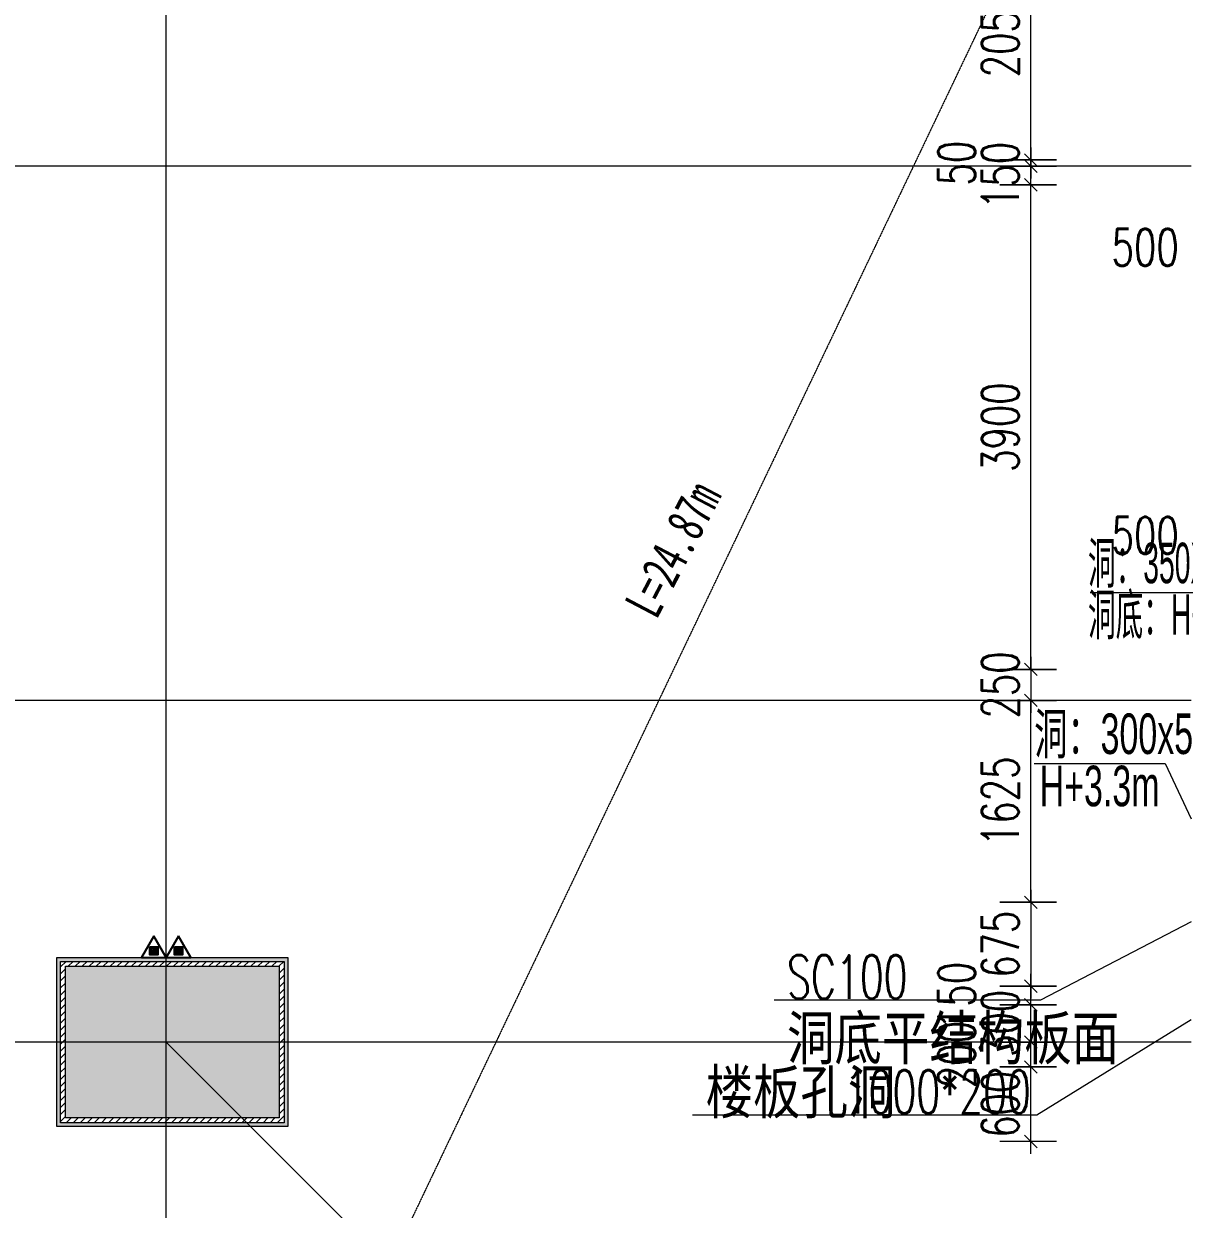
# Model space of a CAD drawing. Header units: millimetres. Extents: x 8533 to 398112, y -117646 to 105276.
# Drawn here: x 155150 to 164491, y 43309 to 52852 of the extents above; entities that cross this region are included whole.
import ezdxf

# ---------------------------------------------------------------- set-up
doc = ezdxf.new("R2010")
doc.units = ezdxf.units.MM
for name, pattern in [('IMPORT-A-D0TE-BF$0$DOTE', [0]), ('IMPORT-colu-10F-19F$0$DOTE', [0]), ('IMPORT-DASH', [3.5, 2.5, -1])]:
    doc.linetypes.add(name, pattern=pattern)
for name, color, linetype, lineweight in [('10F智能化预留孔洞$0$墙面开洞文字', 6, 'Continuous', 13), ('10F智能化预留孔洞$0$板面开洞文字', 7, 'Continuous', 13), ('A-D0TE-BF$0$A-Axis-GRID', 1, 'IMPORT-A-D0TE-BF$0$DOTE', 13), ('A-PMDT-10F$0$防火涂料', 8, 'Continuous', 13), ('A-wall-10F$0$A-Dims', 140, 'Continuous', 13), ('colu-10F-19F$0$A-Axis-grid', 1, 'IMPORT-colu-10F-19F$0$DOTE', 13), ('colu-10F-19F$0$S-COLU-STEEL', 104, 'Continuous', 13), ('colu-10F-19F$0$S-hatch', 253, 'Continuous', 13), ('H-TJ-10F$0$H-TZ-JGJLQLDBZ', 3, 'Continuous', 13), ('H-TJ-10F$0$H-TZ-JZLDBZ', 4, 'Continuous', 13), ('P-XHS-10F$0$PTP-XH灭火器', 10, 'Continuous', 25), ('X-AREA-SS', 3, 'IMPORT-DASH', 13), ('塔楼-ARC-10F-20250714_dwg', 8, 'Continuous', 13)]:
    doc.layers.add(name, color=color, linetype=linetype, lineweight=lineweight)
doc.styles.add('Arial_1', font='arial.ttf', dxfattribs={"width": 0.6, "height": 326.200771})
doc.styles.add('Arial_2', font='arial.ttf', dxfattribs={"width": 0.5, "height": 326.200771})
doc.styles.add('Simplex', font='simplex_.ttf', dxfattribs={"width": 0.705882, "height": 297.5})
doc.styles.add('Simplex_1', font='simplex_.ttf', dxfattribs={"width": 0.64, "height": 350})
doc.styles.add('Simplex_2', font='simplex_.ttf', dxfattribs={"width": 0.8, "height": 350})
doc.styles.add('新宋体_3', font='', dxfattribs={"width": 0.7, "height": 300})
doc.styles.get('新宋体_3').set_extended_font_data('NSimSun')

# ---------------------------------------------------------------- blocks, each defined once
blk = doc.blocks.new('塔楼-ARC-10F-20250714_dwg_A-D0TE-BF-2024562-10F_ARC_46_000_')
at = {"layer": 'A-D0TE-BF$0$A-Axis-GRID', "linetype": 'Continuous'}
for p, q in [((0, -18820), (0, -680)), ((8250, -12450), (-2116.1, -12450)), ((8250, -16750), (-2116.1, -16750)), ((0, -20180), (0, -18820)), ((-880, -19500), (-2116.1, -19500)), ((980, -19500), (-880, -19500)), ((8250, -19500), (980, -19500)), ((0, -31033.5), (0, -20180))]:
    blk.add_line(p, q, dxfattribs=at)
blk = doc.blocks.new('塔楼-ARC-10F-20250714_dwg_H-TJ-10F-2024599-10F_ARC_46_000_')
at = {"layer": 'H-TJ-10F$0$H-TZ-JGJLQLDBZ', "flags": 128}
blk.add_lwpolyline([(6987.1, -17256.8), (8042.1, -17256.8), (8250, -17704.3)], dxfattribs=at)
at = {"layer": 'H-TJ-10F$0$H-TZ-JZLDBZ', "flags": 128}
blk.add_lwpolyline([(7438, -15882.2), (8964.7, -15882.2), (9400, -16600)], dxfattribs=at)
at = {"layer": 'H-TJ-10F$0$H-TZ-JGJLQLDBZ', "char_height": 326.2, "attachment_point": 1, "line_spacing_factor": 0.941778, "style": 'Arial_1'}
for s, insert, width in [('洞：300x500', (6987.1, -16855), 1975.939), ('H+3.3m', (7030.8, -17275.4), 1077.785)]:
    blk.add_mtext(s, dxfattribs=dict(at, insert=insert, width=width))
at = {"layer": 'H-TJ-10F$0$H-TZ-JZLDBZ', "attachment_point": 1, "line_spacing_factor": 0.941778, "style": 'Arial_2'}
for s, insert, char_height, width in [('洞：350X300', (7419.7, -15480.4), 326.2, 1685.36), ('洞底：H+3.250m', (7419.7, -15895.4), 326.201, 2145.003)]:
    blk.add_mtext(s, dxfattribs=dict(at, insert=insert, char_height=char_height, width=width))
blk = doc.blocks.new('塔楼-ARC-10F-20250714_dwg_H-TJ-10F-V80-10F_ARC_46_000_')
at = {"layer": 'H-TJ-10F$0$H-TZ-JGJLQLDBZ', "flags": 128}
blk.add_lwpolyline([(6987.1, -17256.8), (8042.1, -17256.8), (8250, -17704.3)], dxfattribs=at)
at = {"layer": 'H-TJ-10F$0$H-TZ-JZLDBZ', "flags": 128}
blk.add_lwpolyline([(7438, -15882.2), (8964.7, -15882.2), (9400, -16600)], dxfattribs=at)
at = {"layer": 'H-TJ-10F$0$H-TZ-JGJLQLDBZ', "char_height": 326.2, "attachment_point": 1, "line_spacing_factor": 0.941778, "style": 'Arial_1'}
for s, insert, width in [('洞：300x500', (6987.1, -16855), 1975.939), ('H+3.3m', (7030.8, -17275.4), 1077.785)]:
    blk.add_mtext(s, dxfattribs=dict(at, insert=insert, width=width))
at = {"layer": 'H-TJ-10F$0$H-TZ-JZLDBZ', "attachment_point": 1, "line_spacing_factor": 0.941778, "style": 'Arial_2'}
for s, insert, char_height, width in [('洞：350X300', (7419.7, -15480.4), 326.2, 1685.36), ('洞底：H+3.250m', (7419.7, -15895.4), 326.201, 2145.003)]:
    blk.add_mtext(s, dxfattribs=dict(at, insert=insert, char_height=char_height, width=width))
blk = doc.blocks.new('塔楼-ARC-10F-20250714_dwg_10F智能化预留孔洞-2024602-10F_ARC_46_000_')
at = {"layer": '10F智能化预留孔洞$0$墙面开洞文字', "flags": 128}
blk.add_lwpolyline([(8250, -18530.8), (7038.5, -19163), (4892.7, -19163)], dxfattribs=at)
at = {"layer": '10F智能化预留孔洞$0$板面开洞文字', "flags": 128}
blk.add_lwpolyline([(8250, -19320.8), (7008.2, -20088.1), (4237.1, -20088.1)], dxfattribs=at)
at = {"layer": '10F智能化预留孔洞$0$墙面开洞文字', "char_height": 350, "attachment_point": 1, "line_spacing_factor": 1.125731}
for s, insert, width, style in [('SC100', (4997.7, -18800.8), 1240.15, 'Simplex_1'), ('洞底平结构板面', (4997.7, -19290.8), 3129.903, 'Simplex_2')]:
    blk.add_mtext(s, dxfattribs=dict(at, insert=insert, width=width, style=style))
at = {"layer": '10F智能化预留孔洞$0$板面开洞文字', "char_height": 350, "attachment_point": 1, "line_spacing_factor": 1.125731}
for s, insert, width, style in [('楼板孔洞', (4342.1, -19725.9), 1788.516, 'Simplex_2'), ('1000*200', (5462.1, -19725.9), 1864.444, 'Simplex_1')]:
    blk.add_mtext(s, dxfattribs=dict(at, insert=insert, width=width, style=style))
blk = doc.blocks.new('塔楼-ARC-10F-20250714_dwg_colu-10F-19F-2024606-10F_ARC_46_000_')
at = {"layer": 'colu-10F-19F$0$S-hatch'}
h = blk.add_hatch(dxfattribs=at)
h.set_pattern_fill('FP_48', color=256, style=0, pattern_type=2)
h.set_pattern_definition([(45, (0, -19450), (-28.2843, 28.2843), [])])
h.paths.add_polyline_path([(910, -20150), (950, -20150), (950, -18850), (-850, -18850), (-850, -20150), (450, -20150)], flags=0)
h.paths.add_polyline_path([(910, -20110), (-810, -20110), (-810, -18890), (910, -18890), (910, -19700)], flags=0)
blk.add_hatch(color=256, dxfattribs=at).paths.add_polyline_path([(910, -20110), (910, -18890), (-810, -18890), (-810, -20110), (410, -20110)], flags=0)
at = {"layer": 'colu-10F-19F$0$A-Axis-grid', "linetype": 'Continuous'}
for p, q in [((650, -20150), (0, -19500)), ((680, -20180), (650, -20150)), ((8070, -27570), (680, -20180))]:
    blk.add_line(p, q, dxfattribs=at)
at = {"layer": 'colu-10F-19F$0$S-COLU-STEEL', "flags": 128}
for points in [[(-850, -18850), (950, -18850), (950, -20150), (-850, -20150)], [(-810, -18890), (910, -18890), (910, -20110), (-810, -20110)]]:
    blk.add_lwpolyline(points, close=True, dxfattribs=at)
blk = doc.blocks.new('塔楼-ARC-10F-20250714_dwg_A-PMDT-10F$0$A$C2FD361CC-2024608-10F_ARC_46_000_')
at = {"layer": 'A-PMDT-10F$0$防火涂料'}
h = blk.add_hatch(dxfattribs=at)
h.set_pattern_fill('FP_54', color=256, style=0, pattern_type=2)
h.set_pattern_definition([(37.5, (-200, 28300), (-1.60031, 48.94136), [0, -38.608, 0, -43.18, -41.275]), (37.5, (-200, 28300), (-1.60031, 48.94136), [-81.788, 0, -41.275]), (7.5, (-200, 28300), (44.9521, 71.68268), [0, -20.828, 0, -34.798, -13.335]), (7.5, (-200, 28300), (44.9521, 71.68268), [-55.626, 0, -13.335]), (327.5, (-231.24, 28300), (79.09879, 0.143765), [0, -12.7, 0, -45.72, -59.69]), (327.5, (-231.24, 28300), (79.09879, 0.143765), [-58.42, 0, -59.69]), (317.5, (-231.24, 28300), (76.35522, 22.29306), [0, -6.35, 0, -29.972, -34.29]), (317.5, (-231.24, 28300), (76.35522, 22.29306), [-36.322, 0, -34.29])])
h.paths.add_polyline_path([(-810, 8070), (980, 8070), (980, 9430), (-880, 9430), (-880, 8070), (-849.3, 8070)], flags=0)
h.paths.add_polyline_path([(-850, 8100), (-850, 9400), (950, 9400), (950, 8100), (-810, 8100)], flags=0)
at = {"layer": 'A-PMDT-10F$0$防火涂料', "flags": 128}
blk.add_lwpolyline([(-880, 9430), (980, 9430), (980, 8070), (-880, 8070)], close=True, dxfattribs=at)
blk = doc.blocks.new('塔楼-ARC-10F-20250714_dwg_P-XHS-10F$0$$TWTSYS$00000546-2024621-10F_ARC_46_000_')
at = {"layer": 'P-XHS-10F$0$PTP-XH灭火器'}
h = blk.add_hatch(dxfattribs=at)
h.set_pattern_fill('FP_61', color=256, style=0, pattern_type=2)
h.set_pattern_definition([(45, (-38543.802, -6670.83), (-17.67767, 17.67767), [])])
h.paths.add_polyline_path([(65, 44), (65, 174), (-65, 174), (-65, 44)], flags=0)
at = {"layer": 'P-XHS-10F$0$PTP-XH灭火器', "flags": 128}
for points in [[(0, 344), (-198, 0), (198, 0)], [(-65, 174), (65, 174), (65, 44), (-65, 44)]]:
    blk.add_lwpolyline(points, close=True, dxfattribs=at)
blk = doc.blocks.new('塔楼-ARC-10F-20250714_dwg_P-XHS-10F-2024623-10F_ARC_46_000_')
at = {"xscale": 0.5, "yscale": 0.5, "zscale": 0.5}
for p in [(-97.9, -18819.2), (100.5, -18819.2)]:
    blk.add_blockref('塔楼-ARC-10F-20250714_dwg_P-XHS-10F$0$$TWTSYS$00000546-2024621-10F_ARC_46_000_', p, dxfattribs=at)
blk = doc.blocks.new('塔楼-ARC-10F-20250714_dwg_A-wall-10F$0$_ArchTick-2024809-10F_ARC_46_000_')
at = {"layer": 'A-wall-10F$0$A-Dims'}
blk.add_line((-0.5, -0.5), (0.5, 0.5), dxfattribs=at)
blk = doc.blocks.new('塔楼-ARC-10F-20250714_dwg_A-wall-10F-2024810-10F_ARC_46_000_')
at = {"layer": 'A-wall-10F$0$A-Dims'}
blk.add_line((7165.5, -20300), (6709.6, -20300), dxfattribs=at)
at = {"layer": 'A-wall-10F$0$A-Dims', "flags": 128}
for points in [[(6959.6, -12300), (6959.6, -12400), (6959.6, -10350)], [(6959.6, -12700), (6959.6, -12600), (6959.6, -12450), (6959.6, -12350)], [(6959.6, -12400), (6959.6, -12450), (6959.6, -12550)], [(6959.6, -16400), (6959.6, -16500), (6959.6, -12600)], [(6959.6, -16500), (6959.6, -16750), (6959.6, -16850)], [(6959.6, -18275.1), (6959.6, -18375.1), (6959.6, -16750)], [(6959.6, -18375.1), (6959.6, -19050), (6959.6, -19150)], [(6959.6, -19300), (6959.6, -19200), (6959.6, -19050), (6959.6, -18950)], [(6959.6, -20400), (6959.6, -20300), (6959.6, -19700), (6959.6, -19600), (6959.6, -19500), (6959.6, -19200), (6959.6, -19100)], [(6959.6, -19800), (6959.6, -19700), (6959.6, -19500), (6959.6, -19400)]]:
    blk.add_lwpolyline(points, dxfattribs=at)
for points in [[(6709.6, -12400), (7165.5, -12400)], [(6709.6, -12450), (7165.5, -12450)], [(6709.6, -12600), (7165.5, -12600)], [(6709.6, -16500), (7165.5, -16500)], [(6709.6, -16750), (7165.5, -16750)], [(6709.6, -18375.1), (7165.5, -18375.1)], [(6709.6, -19050), (7165.5, -19050)], [(6709.6, -19200), (7165.5, -19200)], [(6709.6, -19500), (7165.5, -19500)], [(6709.6, -19700), (7165.5, -19700)]]:
    blk.add_lwpolyline(points, close=True, dxfattribs=at)
at = {"xscale": 100, "yscale": 100, "zscale": 100}
for p, rotation in [((6959.6, -12400), 270), ((6959.6, -12400), 270), ((6959.6, -12450), 90), ((6959.6, -12450), 270), ((6959.6, -12600), 90), ((6959.6, -12600), 90), ((6959.6, -16500), 270), ((6959.6, -16500), 270), ((6959.6, -16750), 90), ((6959.6, -16750), 90), ((6959.6, -18375.1), 270), ((6959.6, -18375.1), 270), ((6959.6, -19050), 90), ((6959.6, -19050), 270), ((6959.6, -19200), 90), ((6959.6, -19200), 270), ((6959.6, -19500), 90), ((6959.6, -19500), 270), ((6959.6, -19700), 90), ((6959.6, -19700), 270), ((6959.6, -20300), 90)]:
    blk.add_blockref('塔楼-ARC-10F-20250714_dwg_A-wall-10F$0$_ArchTick-2024809-10F_ARC_46_000_', p, dxfattribs=dict(at, rotation=rotation))
at = {"layer": 'A-wall-10F$0$A-Dims', "color": 7, "char_height": 297.5, "attachment_point": 2, "rotation": 90, "line_spacing_factor": 1.125731, "style": 'Simplex'}
for s, insert, width in [('2050', (6564.7, -11375), 917.896), ('50', (6214.7, -12425), 458.948), ('150', (6564.7, -12525), 641.81), ('3900', (6564.7, -14550), 917.896), ('250', (6564.7, -16625), 688.422), ('1625', (6564.7, -17562.5), 871.284), ('675', (6564.7, -18712.5), 688.422), ('150', (6214.7, -19125), 641.81), ('300', (6564.7, -19350), 688.422), ('200', (6214.7, -19600), 688.422), ('600', (6564.7, -20000), 688.422)]:
    blk.add_mtext(s, dxfattribs=dict(at, insert=insert, width=width))
at = {"layer": 'A-wall-10F$0$A-Dims', "color": 7, "char_height": 297.5, "width": 688.422, "attachment_point": 2, "line_spacing_factor": 1.125731, "style": 'Simplex'}
for insert in [(7880, -12954.6), (7880, -15273.1)]:
    blk.add_mtext('500', dxfattribs=dict(at, insert=insert))
blk = doc.blocks.new('塔楼-ARC-10F-20250714_dwg_A-PMDT-10F-2024812-10F_ARC_46_000_')
for name, p in [('塔楼-ARC-10F-20250714_dwg_A-wall-10F-2024810-10F_ARC_46_000_', (0, 0)), ('塔楼-ARC-10F-20250714_dwg_A-D0TE-BF-2024562-10F_ARC_46_000_', (0, 0)), ('塔楼-ARC-10F-20250714_dwg_colu-10F-19F-2024606-10F_ARC_46_000_', (0, 0)), ('塔楼-ARC-10F-20250714_dwg_A-PMDT-10F$0$A$C2FD361CC-2024608-10F_ARC_46_000_', (0, -28250)), ('塔楼-ARC-10F-20250714_dwg_P-XHS-10F-2024623-10F_ARC_46_000_', (0, 0)), ('塔楼-ARC-10F-20250714_dwg_H-TJ-10F-2024599-10F_ARC_46_000_', (0, 0)), ('塔楼-ARC-10F-20250714_dwg_H-TJ-10F-V80-10F_ARC_46_000_', (0, 0)), ('塔楼-ARC-10F-20250714_dwg_10F智能化预留孔洞-2024602-10F_ARC_46_000_', (0, 0))]:
    blk.add_blockref(name, p)
blk = doc.blocks.new('塔楼-ARC-10F-20250714_dwg-2024558-10F_ARC_46_000_')
at = {"layer": 'X-AREA-SS', "color": 251}
blk.add_line((1181458, 603055.7), (1170858, 580815.5), dxfattribs=at)
blk.add_blockref('塔楼-ARC-10F-20250714_dwg_A-PMDT-10F-2024812-10F_ARC_46_000_', (1173208, 610815.5))
at = {"layer": 'X-AREA-SS', "color": 251, "insert": (1176888, 594845.8), "char_height": 300, "width": 1449.272, "attachment_point": 1, "rotation": 62.28085, "line_spacing_factor": 0.877739, "style": '新宋体_3'}
blk.add_mtext('L=24.87m', dxfattribs=at)

msp = doc.modelspace()

# ---------------------------------------------------------------- block references
at = {"layer": '塔楼-ARC-10F-20250714_dwg', "color": 7}
msp.add_blockref('塔楼-ARC-10F-20250714_dwg-2024558-10F_ARC_46_000_', (-1016911.6, -546660.4), dxfattribs=at)

doc.saveas('drawing.dxf')
